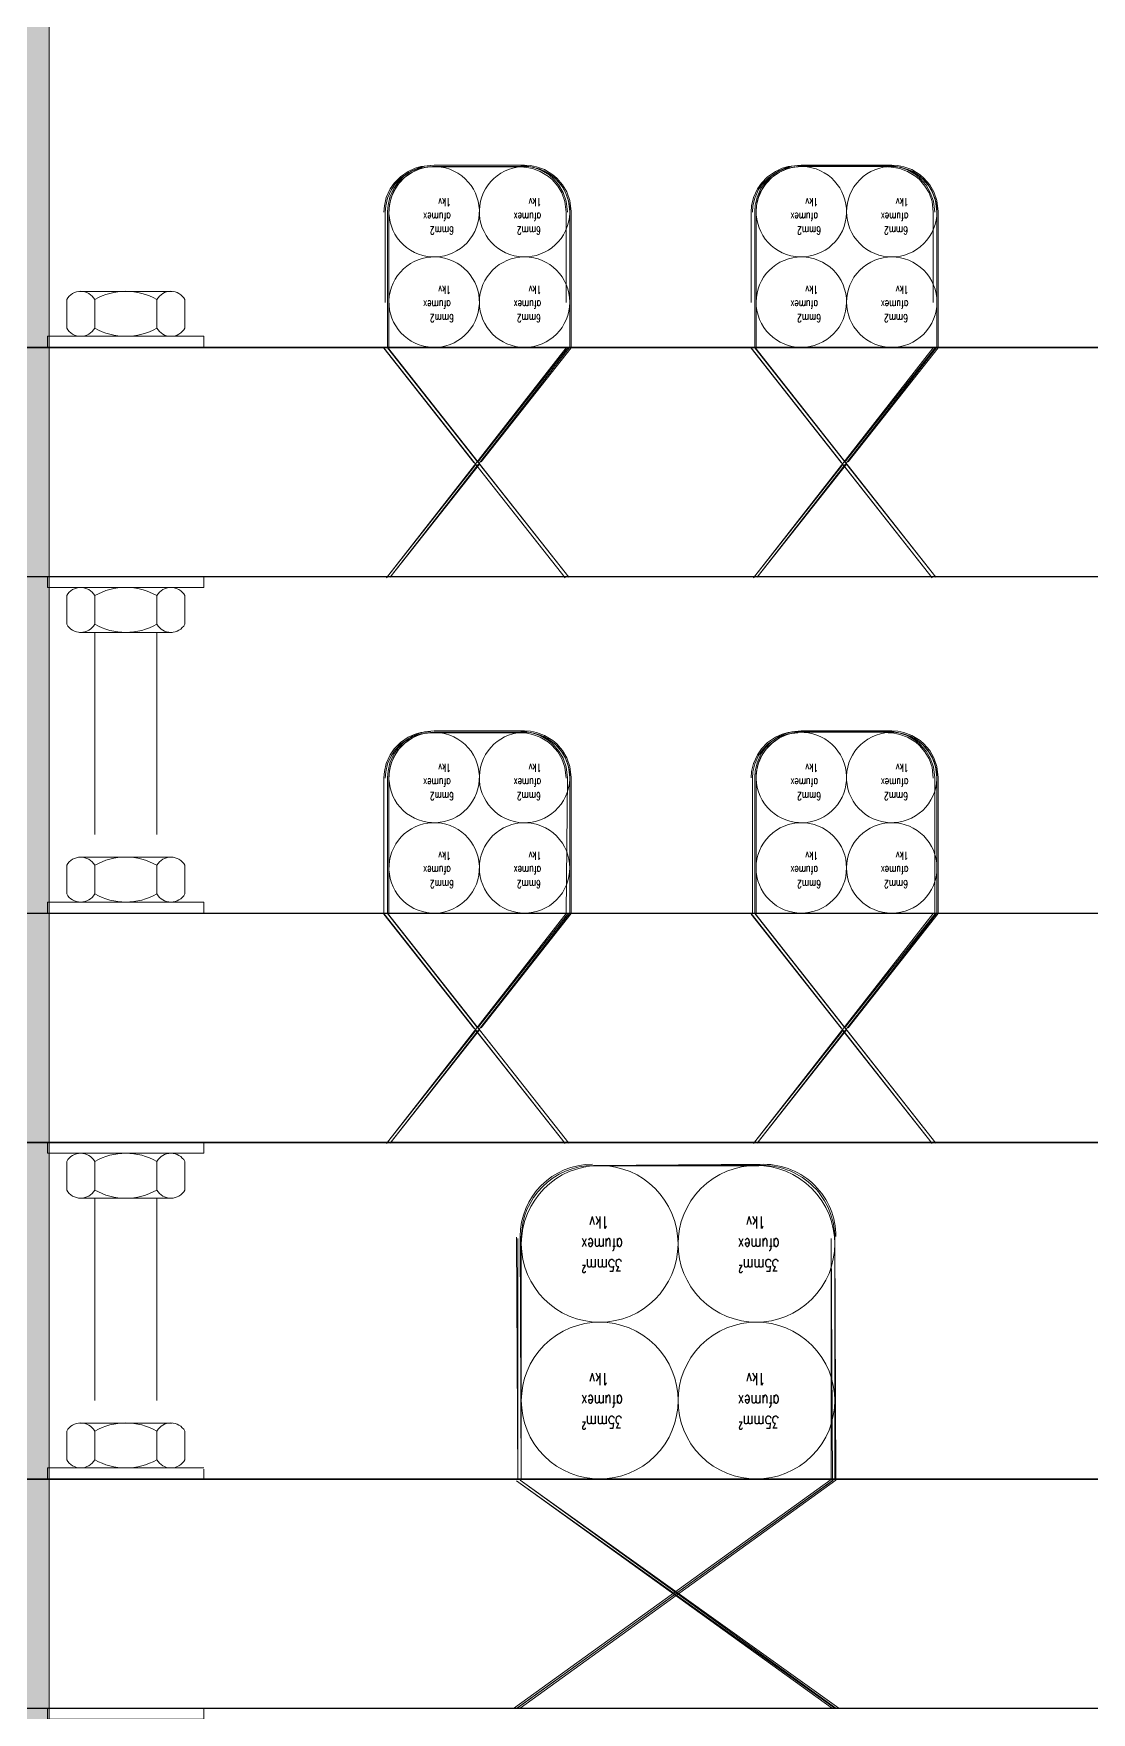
# Model space of a CAD drawing. Extents: x -14.2 to 52.3, y 3.7 to 90.9.
# Drawn here: x 11.8009 to 11.8886, y 17.7566 to 17.8958 of the extents above; entities that cross this region are included whole.
import ezdxf

# ---------------------------------------------------------------- set-up
doc = ezdxf.new("R2010")
doc.units = 0
for name, color, linetype, lineweight in [('limpo_PINI-PSG-PE-0102-LAZ-R00$0$0-1', 7, 'Continuous', 5), ('limpo_PINI-PSG-PE-0102-LAZ-R00$0$PNIN-HID-PL-0009-LAZ-R00_dwg', 8, 'Continuous', 5), ('limpo_PINI-PSG-PE-0102-LAZ-R00$0$S-BEAM', 12, 'Continuous', 5)]:
    doc.layers.add(name, color=color, linetype=linetype, lineweight=lineweight)
doc.layers.add('limpo_PINI-PSG-PE-0102-LAZ-R00$0$0-8', color=7, linetype='Continuous', lineweight=5, true_color=0x999999)
doc.layers.add('limpo_PINI-PSG-PE-0102-LAZ-R00$0$XR_ARQT', color=7, linetype='Continuous')
doc.layers.add('XR_ARQT', color=7, linetype='Continuous')
doc.styles.add('limpo_PINI-PSG-PE-0102-LAZ-R00$0$RomanS_2', font='romans__.ttf', dxfattribs={"width": 0.7, "height": 0.001})
doc.styles.add('limpo_PINI-PSG-PE-0102-LAZ-R00$0$RomanS_5', font='romans__.ttf', dxfattribs={"width": 0.7, "height": 0.0006637168141592924})

# ---------------------------------------------------------------- blocks, each defined once
blk = doc.blocks.new('limpo_PINI-PSG-PE-0102-LAZ-R00$0$LAZ GERAL - PNE_dwg-25011385-009 - PRE - PAV_ LAZER - GERAL')
at = {"layer": 'limpo_PINI-PSG-PE-0102-LAZ-R00$0$0-8'}
for p, q in [((-9.8235144578276, -6.959066133558757), (-9.8235144578276, -6.95668976834417)), ((-9.822468475615793, -6.956018091046811), (-9.814763552111202, -6.956018091046811)), ((-9.821192077326586, -6.959066135829687), (-9.821192077326586, -6.95668976834417)), ((-9.81603995153587, -6.956689770615107), (-9.81603995153587, -6.959066133558757)), ((-9.813717569899367, -6.959066133558757), (-9.813717569899367, -6.95668976834417)), ((-8.779995802690692, -6.960657951366944), (-9.829298122104703, -6.960657951366944)), ((-9.812130335977486, -6.960658716672665), (-9.812130335977486, -6.960161074900633)), ((-9.8235144578276, -6.981251212000853), (-9.8235144578276, -6.98362757948637)), ((-9.821192077326586, -6.98125121427179), (-9.821192077326586, -6.98362757948637)), ((-9.81603995153587, -6.98362757948637), (-9.81603995153587, -6.981251212000853)), ((-9.813717569899367, -6.98125121427179), (-9.813717569899367, -6.98362757948637)), ((-9.82246847788673, -6.984299256783725), (-9.814763553246664, -6.984299256783725)), ((-9.821192179518746, -7.001074659067399), (-9.821192179518746, -6.984299259054666)), ((-9.81604005259257, -7.001074656796462), (-9.81604005259257, -6.984299259054666)), ((-9.823514412408883, -7.005996419876819), (-9.823514412408883, -7.003620056933165)), ((-9.822468430197048, -7.002948375093943), (-9.814763506692458, -7.002948375093943)), ((-9.82119203077238, -7.005996422147756), (-9.82119203077238, -7.003620054662228)), ((-9.816039906117112, -7.003620054662228), (-9.816039906117112, -7.005996422147756)), ((-9.813717523345161, -7.005996419876819), (-9.813717523345161, -7.003620054662228)), ((-8.779996034012882, -7.007588237684995), (-9.829298076685973, -7.007588237685006)), ((-9.81213028942328, -7.007588998448849), (-9.81213028942328, -7.007091361218691)), ((-9.823514412408883, -7.028181502860789), (-9.823514412408883, -7.03055786580444)), ((-9.82119203077238, -7.028181500589849), (-9.82119203077238, -7.03055786580444)), ((-9.816039906117112, -7.030557868075377), (-9.816039906117112, -7.028181500589849)), ((-9.813717523345161, -7.028181498318911), (-9.813717523345161, -7.03055786580444)), ((-9.822468431332496, -7.031229543101794), (-9.814763506692458, -7.031229543101794)), ((-9.82119213296454, -7.048004943114528), (-9.82119213296454, -7.031229543101794)), ((-9.816040007173825, -7.048004945385465), (-9.816040007173825, -7.031229545372724)), ((-9.82246838477829, -7.049878763604163), (-9.8147634612737, -7.049878763604163)), ((-9.823514366990139, -7.052926806116105), (-9.823514366990139, -7.050550443172455)), ((-9.821191985353636, -7.052926808387042), (-9.821191985353636, -7.050550440901517)), ((-9.81603985956292, -7.050550440901517), (-9.81603985956292, -7.052926808387042)), ((-9.813717479061893, -7.052926806116105), (-9.813717479061893, -7.050550440901517)), ((-8.77999626533554, -7.054518623924295), (-9.8292980312672, -7.054518623924295))]:
    blk.add_line(p, q, dxfattribs=at)
at = {"layer": 'limpo_PINI-PSG-PE-0102-LAZ-R00$0$0-8', "flags": 128}
for points in [[(-9.796788494446687, -6.960658714401728), (-9.796788494446687, -6.956908716189862), (-9.796788494446687, -6.949408712953336), (-9.79675231387894, -6.94888906807304), (-9.796598948421888, -6.948231577318907), (-9.796286284684925, -6.947534052217012), (-9.795961952873853, -6.947060123568779), (-9.795466408312109, -6.946550788742304), (-9.794836753567864, -6.946118007200962), (-9.794274610373193, -6.945868301784998), (-9.793813014048126, -6.945739571452147), (-9.793038492828416, -6.945658714741469), (-9.78553849413376, -6.945658714741469), (-9.785058376046806, -6.945689576774836), (-9.784569653379705, -6.945786028009653), (-9.783932696437645, -6.94601992089153), (-9.783250430896686, -6.946437639307977), (-9.782946804353386, -6.946698429167277), (-9.782479445525794, -6.947239672929054), (-9.782143882795978, -6.947815250986821), (-9.781897245415834, -6.948512158393861), (-9.781788492515474, -6.949408712953336), (-9.781788492515474, -6.956908713918924), (-9.781788492515474, -6.960658716672665), (-9.79669938288012, -6.979729064267879), (-9.789288494616557, -6.970341939663893), (-9.781877605217488, -6.979729064267879), (-9.796903266465478, -6.960658716672665), (-9.812130335977486, -6.960658716672665), (-9.812130335977486, -6.959737815397979), (-9.82510169288497, -6.959737815397979), (-9.82510169288497, -6.960658714401728)], [(-9.789143842744636, -6.970158713656669), (-9.78167496042829, -6.960698131054645), (-9.78167496042829, -6.956908713918924), (-9.78167496042829, -6.949401852452755), (-9.781786043309978, -6.948486067599063), (-9.782040417772322, -6.947767302423721), (-9.78238665163498, -6.947173422884948), (-9.782866405236533, -6.946617822259665), (-9.78318337466996, -6.94634557325244), (-9.783883003794955, -6.945917222309113), (-9.78453890489321, -6.945676371276384), (-9.78504368194919, -6.945576752084499), (-9.785534849279927, -6.945545179247862), (-9.793044405212811, -6.945545179247862), (-9.79383430748861, -6.945627641510963), (-9.794313110703044, -6.945761172604566), (-9.794892424452115, -6.946018503826863), (-9.7955399616895, -6.946463580220943), (-9.796050135627198, -6.946987946379185), (-9.796385724472813, -6.947478330236674), (-9.796707029124903, -6.948195126509667), (-9.796864943268687, -6.948872122341395), (-9.796902027669361, -6.949404766064887), (-9.796902027669361, -6.956908713918924), (-9.796902027669361, -6.960698128783708), (-9.789433145352987, -6.970158715927607)], [(-9.766333117762017, -6.960658678066736), (-9.766333117762017, -6.956908675313002), (-9.766333117762017, -6.949408678889281), (-9.766296938329745, -6.948889029467111), (-9.766143572872693, -6.948231538712985), (-9.76583090913573, -6.947534018152957), (-9.765506578460148, -6.947060087233787), (-9.765011032762914, -6.946550752407319), (-9.764381378018669, -6.946117968595029), (-9.76381923595946, -6.945868265450006), (-9.763357638498931, -6.945739532846218), (-9.76258311727922, -6.94565867613554), (-9.755083117449075, -6.94565867613554), (-9.754603002768548, -6.945689540439851), (-9.754114276695063, -6.945785991674668), (-9.75347731975296, -6.946019886827475), (-9.752795056482938, -6.946437602972985), (-9.752491427668744, -6.946698392832285), (-9.752024068841152, -6.947239641135937), (-9.75168850838223, -6.947815216922766), (-9.751441868731192, -6.948512122058869), (-9.75133311923723, -6.949408678889281), (-9.75133311923723, -6.956908677583939), (-9.75133311923723, -6.960658675795798), (-9.766244006195478, -6.979729027932883), (-9.758833117931871, -6.970341903328901), (-9.751422228532846, -6.979729030203824), (-9.766447892051744, -6.960658675795798), (-9.78167496042829, -6.960658675795798), (-9.78167496042829, -6.960161038565641)], [(-9.75868846605995, -6.970158677321677), (-9.751219582608158, -6.960698092448713), (-9.751219582608158, -6.956908675313002), (-9.751219582608158, -6.949401816117764), (-9.751330666625293, -6.948486035805946), (-9.751585043358617, -6.947767263817788), (-9.751931276085784, -6.947173384279019), (-9.752411029687337, -6.946617781382805), (-9.752727996849828, -6.946345536917448), (-9.75342762711027, -6.945917185974121), (-9.754083528208525, -6.945676339483267), (-9.754588306399995, -6.945576715749503), (-9.755079471459794, -6.945545145183807), (-9.762589028528126, -6.945545145183807), (-9.763378930803924, -6.945627605175979), (-9.763857734018373, -6.945761136269574), (-9.76443704776743, -6.946018467491871), (-9.765084585004857, -6.946463543885947), (-9.765594758942512, -6.94698791231513), (-9.76593035005908, -6.947478296172619), (-9.766251653575708, -6.948195087903745), (-9.766409567719506, -6.948872086006403), (-9.766446652120166, -6.949404732000833), (-9.766446652120166, -6.956908677583939), (-9.766446652120166, -6.960698092448713), (-9.758977768668345, -6.970158677321677)], [(-9.735992514231611, -6.960658644002681), (-9.751219582608158, -6.960658644002681), (-9.751219582608158, -6.960161002230645)], [(-9.829298122104703, -6.960658639460835), (-9.829298122104703, -6.979658637970719), (-8.779995896346222, -6.979658637970726)], [(-9.812130334841996, -6.979658637970687), (-9.812130334841996, -6.980579534703498), (-9.825101694020418, -6.980579534703498), (-9.825101694020418, -6.979658635699749)], [(-9.796788447892482, -7.007589000719786), (-9.796788447892482, -7.003839000236994), (-9.796788447892482, -6.996339001542335), (-9.796752269595672, -6.995819352120161), (-9.796598903003144, -6.995161863636977), (-9.796286239266209, -6.994464343076945), (-9.795961907455137, -6.993990409886838), (-9.795466361757903, -6.993481079602248), (-9.794836707013658, -6.993048293519021), (-9.79427456495445, -6.992798588103057), (-9.79381296862941, -6.992669855499273), (-9.793038447409657, -6.992589001059539), (-9.785538447579555, -6.992589001059539), (-9.785058331763537, -6.992619863092905), (-9.7845696068255, -6.992716314327723), (-9.78393264988344, -6.992950209480529), (-9.783250387748865, -6.993367923355109), (-9.782946757799195, -6.99362871548534), (-9.782479401242526, -6.994169959247113), (-9.78214383737722, -6.994745537304883), (-9.781897198861628, -6.99544244471193), (-9.781788445961269, -6.996338999271398), (-9.781788445961269, -7.003839002507931), (-9.781788445961269, -7.007588998448849), (-9.796699337461405, -7.026659350585938), (-9.78928844692686, -7.017272225981952), (-9.781877559798744, -7.026659350585938), (-9.796903222182209, -7.007588998448849), (-9.81213028942328, -7.007588998448849), (-9.81213028942328, -7.006668099445111), (-9.825101646330765, -7.006668099445111), (-9.825101646330765, -7.007589000719786)], [(-9.78914379619043, -7.017088999974728), (-9.781674915009546, -7.007628412830829), (-9.781674915009546, -7.003839000236994), (-9.781674915009546, -6.996332138770825), (-9.781785996755772, -6.995416358458996), (-9.782040373489053, -6.994697586470849), (-9.782386605080774, -6.99410370920301), (-9.782866359817774, -6.99354810403586), (-9.783183328115754, -6.99327585957051), (-9.783882958376196, -6.992847506356245), (-9.784538860609942, -6.992606657594443), (-9.785043636530446, -6.992507036131627), (-9.78553480272572, -6.992475465565921), (-9.793044358658605, -6.992475465565921), (-9.793834260934403, -6.992557927829033), (-9.794313064148838, -6.992691458922625), (-9.79489237789791, -6.992948790144926), (-9.795539915135294, -6.993393864268064), (-9.796050091343929, -6.993918232697254), (-9.796385680189545, -6.994408614283806), (-9.796706983706144, -6.995125412827736), (-9.796864898985433, -6.995802406388528), (-9.79690198452154, -6.996335052382946), (-9.79690198452154, -7.003839000236994), (-9.79690198452154, -7.007628412830829), (-9.789433098798781, -7.017088999974728)], [(-9.766333072343258, -7.007588966655732), (-9.766333072343258, -7.003838963902002), (-9.766333072343258, -6.996338962936402), (-9.76629689177554, -6.99581931578517), (-9.766143528589396, -6.995161825031047), (-9.765830863717014, -6.994464302200079), (-9.765506533041389, -6.993990371280915), (-9.765010987344198, -6.993481038725381), (-9.764381332599925, -6.993048254913099), (-9.763819188269764, -6.992798551768065), (-9.763357591944725, -6.992669821435214), (-9.762583071860462, -6.992588964724547), (-9.75508307203036, -6.992588964724547), (-9.754602955078894, -6.992619824486976), (-9.754114231276304, -6.992716280263668), (-9.753477276605182, -6.992950170874597), (-9.752795009928732, -6.993367891561991), (-9.752491383385447, -6.993628681421285), (-9.752024023422408, -6.994169925183058), (-9.751688462963514, -6.994745500969888), (-9.751441824447923, -6.995442408376938), (-9.751333072683025, -6.996338962936402), (-9.751333072683025, -7.003838963902002), (-9.751333072683025, -7.007588964384794), (-9.766243960776734, -7.026659314250953), (-9.758833072513156, -7.01727218964696), (-9.751422183114101, -7.026659314250953), (-9.766447844362048, -7.007588966655732), (-9.781674913874085, -7.007588966655732), (-9.781674913874085, -7.007091322612769)], [(-9.758688420641235, -7.017088965910673), (-9.751219538324861, -7.007628378766782), (-9.751219538324861, -7.003838966172939), (-9.751219538324861, -6.99633210470677), (-9.751330622342039, -6.995416319853074), (-9.751584997939872, -6.994697552406794), (-9.751931229531579, -6.994103670597077), (-9.752410984268593, -6.993548069971805), (-9.752727951431083, -6.993275825506455), (-9.753427581691554, -6.992847472292191), (-9.754083483925271, -6.992606623530389), (-9.754588259845761, -6.992507002067573), (-9.755079426041036, -6.992475429230929), (-9.762588983109382, -6.992475429230929), (-9.763378885385208, -6.992557891494041), (-9.763857688599614, -6.992691422587633), (-9.764437003484161, -6.992948753809934), (-9.765084539586098, -6.993393830204017), (-9.765594712388307, -6.993918196362262), (-9.765930303504874, -6.994408582490689), (-9.766251607021502, -6.995125374221807), (-9.766409522300748, -6.995802370053536), (-9.76644660556596, -6.996335016047961), (-9.76644660556596, -7.003838963902002), (-9.76644660556596, -7.007628381037712), (-9.758977723249586, -7.017088963639736)], [(-9.735992468812853, -7.007588941675426), (-9.751219538324861, -7.007588941675426), (-9.751219538324861, -7.007091302174331)], [(-9.829298076685973, -7.007588925778908), (-9.829298076685973, -7.026588926559718), (-8.779996127668412, -7.026588926559729)], [(-9.81213028942328, -7.026588919746882), (-9.81213028942328, -7.027509821021557), (-9.825101647466212, -7.027509821021557), (-9.825101647466212, -7.026588922017819)], [(-9.765709417414456, -7.02841935852766), (-9.779809416368394, -7.028519359236956), (-9.765809416988304, -7.028519359236956)], [(-9.785909417623074, -7.07351930371523), (-9.759709416869072, -7.054619360417128), (-9.75980941644292, -7.034519360917812), (-9.75980941644292, -7.054519359707832), (-9.786148040866664, -7.073519305986167)], [(-9.785909417623074, -7.034419362479454), (-9.785809418049269, -7.054519359707832), (-9.785809418049269, -7.034519360917812)], [(-9.812130244004535, -7.053598485684404), (-9.825101602047496, -7.053598485684404), (-9.825101602047496, -7.054519384688142)], [(-9.785909416487627, -7.054519359707832), (-9.812130244004535, -7.054519359707832), (-9.812130244004535, -7.053717862027888), (-9.812130244004535, -7.054519384688142)], [(-9.733488590487653, -7.054519359707832), (-9.759709416869072, -7.054519359707832), (-9.759709416869072, -7.053717864298825)], [(-9.8292980312672, -7.054519312018186), (-9.829298031267214, -7.073519312799014), (-8.77999635899107, -7.073519312799014)], [(-9.759709418004562, -7.07351930371523), (-9.785909416487627, -7.054619360417128), (-9.759470791354588, -7.07351930371523)], [(-9.812130244004535, -7.073519305986167), (-9.812130244004535, -7.074440207260857), (-9.825101602047496, -7.074440207260857), (-9.825101602047496, -7.073519305986167)]]:
    blk.add_lwpolyline(points, dxfattribs=at)
at = {"layer": 'limpo_PINI-PSG-PE-0102-LAZ-R00$0$0-8'}
blk.add_circle((-9.779309417363791, -7.035019359922416), 0.00650000068543477, dxfattribs=at)
for centre, radius, start, end in [((-9.818615969580222, -7.02601069604755), 0.005226169717274493, 240.4675816840882, 299.5324168751238), ((-9.814878714731151, -7.029899859547616), 0.001334668744473434, 209.5387850870048, 330.4612997309792), ((-9.818615923026016, -7.048379638630152), 0.005226169717274493, 240.4675816840721, 299.532418315927)]:
    blk.add_arc(centre, radius, start, end, dxfattribs=at)
for centre, major_axis, ratio in [((-9.793038492828416, -6.949408715224273), (0.00197149318153724, 0.003189940989950445), 0.999999322938336), ((-9.78553849299827, -6.949408715224273), (0.0008615683291377841, 0.003649687886987745), 0.9999993229437664), ((-9.762583118414668, -6.949408678889281), (0.0008615697453219501, 0.003649687552673659), 0.9999993229368767), ((-9.755083117449075, -6.949408676618344), (-0.002651645796899473, 0.002651654138967586), 0.9999993944181639), ((-9.762583118414668, -6.956908677583939), (0.003464550999875323, 0.001435058715749744), 0.9999991435821258), ((-9.793038491692954, -6.956908716189862), (0.0008615834105953752, 0.003649681993377383), 0.9999993229397197), ((-9.78553849299827, -6.956908713918924), (0, 0.003750000482792614), 0.9999996972112524), ((-9.755083118584565, -6.956908677583939), (0.002651640398991182, 0.002651661945571448), 0.9999996971991713), ((-9.793038447409657, -6.996339001542335), (0.001971489462142681, 0.003189943288652711), 0.9999993229396402), ((-9.785538446444065, -6.996338999271398), (-0.003649684919773854, 0.0008615710142225054), 0.9999993229357624), ((-9.762583072995952, -6.99633896520734), (0.003042159463790915, 0.002192666673452157), 0.999999042484537), ((-9.75508307203036, -6.99633896520734), (0.003189943474724537, 0.001971487001288588), 0.9999993229378232), ((-9.793038447409657, -7.003839002507931), (0.0006006780411267133, 0.003701581720685705), 0.9999990424892091), ((-9.785538447579555, -7.003839000236994), (-0.002651643361258357, 0.002651660589060002), 0.9999990916279338), ((-9.762583071860462, -7.003838963902002), (-0.002651648339467593, 0.002651654005112157), 0.9999996972045302), ((-9.75508307203036, -7.003838963902002), (0, 0.003750000482796167), 0.9999996972065154), ((-9.766309418263845, -7.035019359922416), (0.004596207339642507, 0.004596182588032679), 0.9999998253118367), ((-9.779309417363791, -7.048019359022383), (-0.004596206822802773, 0.004596183907785165), 0.9999996506252495), ((-9.766309418263845, -7.048019359022383), (0.00459621242399551, 0.004596177503646672), 0.9999998253114499)]:
    blk.add_ellipse(centre, major_axis=major_axis, ratio=ratio, dxfattribs=at)
for centre, major_axis, ratio, start_param, end_param in [((-9.8223532675771, -6.95734777687192), (-3.463093075286113e-05, 0.001334219382507378), 0.9999980976772688, 5.201987963738828, 7.312482875172337), ((-9.81861601386349, -6.961236938101059), (-0.005053570008993347, 0.001332025794543378), 0.9999993482003305, 4.454670507220383, 5.485546484418573), ((-9.814878760149867, -6.957347774600983), (0.00129056961268975, 0.0003402430067389981), 0.9999991492599702, 0.2577756672449546, 2.368273593869754), ((-9.8223532675771, -6.958408127301936), (-0.000340234912111108, 0.001290572768369138), 0.9999991492339813, 1.828578041872915, 3.939073858312895), ((-9.81861601386349, -6.954518963801867), (0.0005053365904249751, 0.005201684106893521), 0.9999993129413549, 2.722999232175575, 3.753875656711369), ((-9.814878761285357, -6.958408129572874), (-0.001333790799166104, 4.834408266813707e-05), 0.9999969325680088, 0.5517776510121382, 2.662275068410211), ((-9.818616014998966, -6.985798381757743), (0.004159937226234545, 0.003163509363301962), 0.9999991041850048, 0.4051897451851598, 1.436066003537221), ((-9.822353268712575, -6.981909220528603), (0.00129057014269284, 0.0003402451610921758), 0.9999982984946754, 0.2577739979417042, 2.368267909469662), ((-9.814878760149867, -6.981909220528603), (-0.0008082240430593851, 0.001062126704768765), 0.9999987968544446, 4.577465541235565, 6.68796099785599), ((-9.8223532675771, -6.98296957095862), (-0.0001291282048289544, 0.00132840954825895), 0.9999973096873458, 1.989444121635222, 4.099940087475453), ((-9.818616012728029, -6.979080409729487), (0.003789916488361452, 0.003598527043251864), 0.9999995141808703, 3.437450739352873, 4.468326778196947), ((-9.814878760149867, -6.98296957095862), (0.0006719827351403206, 0.001153161479501854), 0.9999982985179435, 2.613969430734719, 4.724464270911673), ((-9.818615969580222, -7.008167224419118), (0.002457468631531557, 0.00461234254004395), 0.9999995141780624, 6.257291294578549, 7.288167587428976), ((-9.822353222158341, -7.004278063189989), (4.833814363096525e-05, 0.001333795100339539), 0.9999969325892055, 5.264162289828012, 7.374660515238323), ((-9.814878715866612, -7.004278063189989), (0.0003089825219542669, 0.001298412999900137), 0.9999969325756707, 5.461560568283644, 7.572057038208092), ((-9.822353222158341, -7.005338413619995), (-0.0005425797408091833, 0.001219406311185851), 0.999997309715679, 1.667694292241023, 3.778191438205998), ((-9.818615968444732, -7.001449252390866), (0.003789902611264803, 0.003598540032717662), 0.999999514172254, 3.437447486679544, 4.468323525524871), ((-9.814878715866612, -7.005338413619995), (-0.0003402456629001517, 0.001290573364154491), 0.9999965970109286, 1.82857163741003, 3.939069778160199), ((-9.822353222158341, -7.028839506846673), (0.001290571207250071, 0.0003402411230453095), 0.9999982985212938, 0.2577771268303455, 2.368274418494719), ((-9.818615969580222, -7.032728670346742), (0.0001353184439426066, 0.005224418680625733), 0.9999995141787221, 5.793642339547093, 6.824518627081632), ((-9.814878715866612, -7.028839506846673), (0.0008480204799436718, 0.001030633684926015), 0.9999973096853759, 5.916435037866739, 8.026931502669663), ((-9.77990941707769, -7.034419362479454), (0, 0.00600000168085657), 0.9999998107546929, 1.554312234475219e-15, 1.570796326794898), ((-9.779809416368394, -7.034519360917812), (0, 0.00600000168085657), 0.9999998107546929, 1.554312234475219e-15, 1.570796326794898), ((-9.765809416988304, -7.034519360917812), (0, 0.00600000168085657), 0.9999998107546929, 4.712388980384685, 6.283185307179588), ((-9.765709417414456, -7.034419360208517), (0, 0.00600000168085657), 0.9999996215087936, 4.712388980384685, 6.283185307179588), ((-9.822353222158341, -7.029899859547616), (-0.0008082290279225194, 0.001062122911530618), 0.9999987968695022, 1.435868194350536, 3.546365131301779), ((-9.822353176739625, -7.051208449429282), (4.834215638019874e-05, 0.001333794954912988), 0.9999969325737023, 5.264165298339257, 7.374663523751805), ((-9.818615923026016, -7.055097610658407), (-0.000703263801852456, 0.005178637073872509), 0.9999996927367628, 5.632771782316827, 6.663648285783215), ((-9.814878669312407, -7.051208447158338), (-0.0003402431420845564, 0.001290570674975607), 0.9999982985053228, 4.970164542758077, 7.080662055066841), ((-9.822353176739625, -7.052268799859284), (-0.0005425774516116613, 0.001219407329776021), 0.9999973096937934, 1.66769616955251, 3.778193315531241), ((-9.814878669312407, -7.052268799859284), (0.0006719778667534916, 0.001153163983326111), 0.9999991492454787, 2.613965704708907, 4.724461665409552)]:
    blk.add_ellipse(centre, major_axis=major_axis, ratio=ratio, start_param=start_param, end_param=end_param, dxfattribs=at)
at = {"layer": 'limpo_PINI-PSG-PE-0102-LAZ-R00$0$0-1', "attachment_point": 1, "rotation": 180, "line_spacing_factor": 0.9830834373146234}
for s, insert, char_height, width, style in [('1kv', (-9.791645752167511, -6.948945805924879), 0.0006637168141592924, 0.00141590101434416, 'limpo_PINI-PSG-PE-0102-LAZ-R00$0$RomanS_5'), ('1kv', (-9.784145751201919, -6.948945805924879), 0.0006637168141592924, 0.00141590101434416, 'limpo_PINI-PSG-PE-0102-LAZ-R00$0$RomanS_5'), ('1kv', (-9.761190377753763, -6.94894576731895), 0.0006637168141592924, 0.00141590101434416, 'limpo_PINI-PSG-PE-0102-LAZ-R00$0$RomanS_5'), ('1kv', (-9.753690379059123, -6.94894576731895), 0.0006637168141592924, 0.00141590101434416, 'limpo_PINI-PSG-PE-0102-LAZ-R00$0$RomanS_5'), ('afumex', (-9.791656612923532, -6.950154602962481), 0.0006637168141592924, 0.003050255328044276, 'limpo_PINI-PSG-PE-0102-LAZ-R00$0$RomanS_5'), ('afumex', (-9.78415661309343, -6.950154605233415), 0.0006637168141592924, 0.003050255328044276, 'limpo_PINI-PSG-PE-0102-LAZ-R00$0$RomanS_5'), ('afumex', (-9.76120123623889, -6.950154568898427), 0.0006637168141592924, 0.003050255328044276, 'limpo_PINI-PSG-PE-0102-LAZ-R00$0$RomanS_5'), ('afumex', (-9.753701236408759, -6.950154568898427), 0.0006637168141592924, 0.003050255328044276, 'limpo_PINI-PSG-PE-0102-LAZ-R00$0$RomanS_5'), ('6mm2', (-9.791399353235775, -6.951298589730008), 0.0006637168141592924, 0.002653803044027912, 'limpo_PINI-PSG-PE-0102-LAZ-R00$0$RomanS_5'), ('6mm2', (-9.784189020499397, -6.951298589730008), 0.0006637168141592924, 0.002653803044027912, 'limpo_PINI-PSG-PE-0102-LAZ-R00$0$RomanS_5'), ('6mm2', (-9.760943976551104, -6.95129855339502), 0.0006637168141592924, 0.002653803044027912, 'limpo_PINI-PSG-PE-0102-LAZ-R00$0$RomanS_5'), ('6mm2', (-9.753733644950202, -6.95129855339502), 0.0006637168141592924, 0.002653803044027912, 'limpo_PINI-PSG-PE-0102-LAZ-R00$0$RomanS_5'), ('afumex', (-9.791656611788085, -6.957433982401835), 0.0006637168141592924, 0.003050255328044276, 'limpo_PINI-PSG-PE-0102-LAZ-R00$0$RomanS_5'), ('1kv', (-9.791645753302959, -6.956225183093295), 0.0006637168141592924, 0.00141590101434416, 'limpo_PINI-PSG-PE-0102-LAZ-R00$0$RomanS_5'), ('afumex', (-9.784156610822492, -6.957433984672772), 0.0006637168141592924, 0.003050255328044276, 'limpo_PINI-PSG-PE-0102-LAZ-R00$0$RomanS_5'), ('1kv', (-9.784145753472856, -6.956225180822358), 0.0006637168141592924, 0.00141590101434416, 'limpo_PINI-PSG-PE-0102-LAZ-R00$0$RomanS_5'), ('afumex', (-9.7612012351034, -6.957433950608717), 0.0006637168141592924, 0.003050255328044276, 'limpo_PINI-PSG-PE-0102-LAZ-R00$0$RomanS_5'), ('1kv', (-9.761190376618316, -6.956225146758303), 0.0006637168141592924, 0.00141590101434416, 'limpo_PINI-PSG-PE-0102-LAZ-R00$0$RomanS_5'), ('afumex', (-9.753701235273269, -6.95743394833778), 0.0006637168141592924, 0.003050255328044276, 'limpo_PINI-PSG-PE-0102-LAZ-R00$0$RomanS_5'), ('1kv', (-9.753690376788171, -6.956225146758303), 0.0006637168141592924, 0.00141590101434416, 'limpo_PINI-PSG-PE-0102-LAZ-R00$0$RomanS_5'), ('6mm2', (-9.791399354371237, -6.958577969169365), 0.0006637168141592924, 0.002653803044027912, 'limpo_PINI-PSG-PE-0102-LAZ-R00$0$RomanS_5'), ('6mm2', (-9.784189021634845, -6.958577969169365), 0.0006637168141592924, 0.002653803044027912, 'limpo_PINI-PSG-PE-0102-LAZ-R00$0$RomanS_5'), ('6mm2', (-9.760943976551104, -6.958577932834373), 0.0006637168141592924, 0.002653803044027912, 'limpo_PINI-PSG-PE-0102-LAZ-R00$0$RomanS_5'), ('6mm2', (-9.753733644950202, -6.958577935105311), 0.0006637168141592924, 0.002653803044027912, 'limpo_PINI-PSG-PE-0102-LAZ-R00$0$RomanS_5'), ('1kv', (-9.791645706748753, -6.995876089972004), 0.0006637168141592924, 0.00141590101434416, 'limpo_PINI-PSG-PE-0102-LAZ-R00$0$RomanS_5'), ('1kv', (-9.784145708054112, -6.99587608770107), 0.0006637168141592924, 0.00141590101434416, 'limpo_PINI-PSG-PE-0102-LAZ-R00$0$RomanS_5'), ('1kv', (-9.761190332335048, -6.995876053637019), 0.0006637168141592924, 0.00141590101434416, 'limpo_PINI-PSG-PE-0102-LAZ-R00$0$RomanS_5'), ('1kv', (-9.75369033023398, -6.995876053637019), 0.0006637168141592924, 0.00141590101434416, 'limpo_PINI-PSG-PE-0102-LAZ-R00$0$RomanS_5'), ('afumex', (-9.791656567504816, -6.997084889280544), 0.0006637168141592924, 0.003050255328044276, 'limpo_PINI-PSG-PE-0102-LAZ-R00$0$RomanS_5'), ('afumex', (-9.784156565403748, -6.997084889280544), 0.0006637168141592924, 0.003050255328044276, 'limpo_PINI-PSG-PE-0102-LAZ-R00$0$RomanS_5'), ('afumex', (-9.761201189684684, -6.997084857487426), 0.0006637168141592924, 0.003050255328044276, 'limpo_PINI-PSG-PE-0102-LAZ-R00$0$RomanS_5'), ('afumex', (-9.753701189854553, -6.997084855216489), 0.0006637168141592924, 0.003050255328044276, 'limpo_PINI-PSG-PE-0102-LAZ-R00$0$RomanS_5'), ('6mm2', (-9.79139930668154, -6.998228878319011), 0.0006637168141592924, 0.002653803044027912, 'limpo_PINI-PSG-PE-0102-LAZ-R00$0$RomanS_5'), ('6mm2', (-9.784188975080639, -6.998228876048074), 0.0006637168141592924, 0.002653803044027912, 'limpo_PINI-PSG-PE-0102-LAZ-R00$0$RomanS_5'), ('6mm2', (-9.760943931132346, -6.998228839713082), 0.0006637168141592924, 0.002653803044027912, 'limpo_PINI-PSG-PE-0102-LAZ-R00$0$RomanS_5'), ('6mm2', (-9.753733599531444, -6.998228839713082), 0.0006637168141592924, 0.002653803044027912, 'limpo_PINI-PSG-PE-0102-LAZ-R00$0$RomanS_5'), ('1kv', (-9.791645706748753, -7.003155469411357), 0.0006637168141592924, 0.00141590101434416, 'limpo_PINI-PSG-PE-0102-LAZ-R00$0$RomanS_5'), ('1kv', (-9.784145708054112, -7.003155469411357), 0.0006637168141592924, 0.00141590101434416, 'limpo_PINI-PSG-PE-0102-LAZ-R00$0$RomanS_5'), ('1kv', (-9.761190331199558, -7.003155435347303), 0.0006637168141592924, 0.00141590101434416, 'limpo_PINI-PSG-PE-0102-LAZ-R00$0$RomanS_5'), ('1kv', (-9.753690331369427, -7.003155435347303), 0.0006637168141592924, 0.00141590101434416, 'limpo_PINI-PSG-PE-0102-LAZ-R00$0$RomanS_5'), ('afumex', (-9.791656567504816, -7.004364270990834), 0.0006637168141592924, 0.003050255328044276, 'limpo_PINI-PSG-PE-0102-LAZ-R00$0$RomanS_5'), ('afumex', (-9.784156566539195, -7.004364270990834), 0.0006637168141592924, 0.003050255328044276, 'limpo_PINI-PSG-PE-0102-LAZ-R00$0$RomanS_5'), ('afumex', (-9.761201190820145, -7.004364234655842), 0.0006637168141592924, 0.003050255328044276, 'limpo_PINI-PSG-PE-0102-LAZ-R00$0$RomanS_5'), ('afumex', (-9.753701189854553, -7.004364232384905), 0.0006637168141592924, 0.003050255328044276, 'limpo_PINI-PSG-PE-0102-LAZ-R00$0$RomanS_5'), ('6mm2', (-9.79139930668154, -7.005508255487428), 0.0006637168141592924, 0.002653803044027912, 'limpo_PINI-PSG-PE-0102-LAZ-R00$0$RomanS_5'), ('6mm2', (-9.784188976216129, -7.005508255487428), 0.0006637168141592924, 0.002653803044027912, 'limpo_PINI-PSG-PE-0102-LAZ-R00$0$RomanS_5'), ('6mm2', (-9.760943931132346, -7.005508219152436), 0.0006637168141592924, 0.002653803044027912, 'limpo_PINI-PSG-PE-0102-LAZ-R00$0$RomanS_5'), ('6mm2', (-9.753733599531444, -7.005508219152436), 0.0006637168141592924, 0.002653803044027912, 'limpo_PINI-PSG-PE-0102-LAZ-R00$0$RomanS_5'), ('1kv', (-9.778555034813095, -7.033748738441162), 0.001, 0.002133290672852436, 'limpo_PINI-PSG-PE-0102-LAZ-R00$0$RomanS_2'), ('1kv', (-9.765555035713106, -7.033748738441162), 0.001, 0.002133290672852436, 'limpo_PINI-PSG-PE-0102-LAZ-R00$0$RomanS_2'), ('afumex', (-9.777378055873328, -7.035569998094729), 0.001, 0.004595717620944962, 'limpo_PINI-PSG-PE-0102-LAZ-R00$0$RomanS_2'), ('afumex', (-9.764378056773353, -7.035569995823796), 0.001, 0.004595717620944962, 'limpo_PINI-PSG-PE-0102-LAZ-R00$0$RomanS_2'), ('35mm²', (-9.777426886695437, -7.037293600645949), 0.001, 0.004425054367116768, 'limpo_PINI-PSG-PE-0102-LAZ-R00$0$RomanS_2'), ('35mm²', (-9.76442688646, -7.037293600645949), 0.001, 0.004425054367116768, 'limpo_PINI-PSG-PE-0102-LAZ-R00$0$RomanS_2'), ('1kv', (-9.778555034813095, -7.046748737541137), 0.001, 0.002133290672852436, 'limpo_PINI-PSG-PE-0102-LAZ-R00$0$RomanS_2'), ('1kv', (-9.765555035713106, -7.046748737541137), 0.001, 0.002133290672852436, 'limpo_PINI-PSG-PE-0102-LAZ-R00$0$RomanS_2'), ('afumex', (-9.777378055873328, -7.048569997194704), 0.001, 0.004595717620944962, 'limpo_PINI-PSG-PE-0102-LAZ-R00$0$RomanS_2'), ('afumex', (-9.764378056773353, -7.048569994923767), 0.001, 0.004595717620944962, 'limpo_PINI-PSG-PE-0102-LAZ-R00$0$RomanS_2'), ('35mm²', (-9.777426887830885, -7.050293602016865), 0.001, 0.004425054367116768, 'limpo_PINI-PSG-PE-0102-LAZ-R00$0$RomanS_2'), ('35mm²', (-9.76442688646, -7.050293599745928), 0.001, 0.004425054367116768, 'limpo_PINI-PSG-PE-0102-LAZ-R00$0$RomanS_2')]:
    blk.add_mtext(s, dxfattribs=dict(at, insert=insert, char_height=char_height, width=width, style=style))
blk = doc.blocks.new('limpo_PINI-PSG-PE-0102-LAZ-R00$0$PINI-EST-PE-1101-TQR-R20_rvt-1-5PPE_008_LAZER__P_A_0_09_')
at = {"layer": 'limpo_PINI-PSG-PE-0102-LAZ-R00$0$S-BEAM'}
blk.add_hatch(color=50, dxfattribs=at).paths.add_polyline_path([(3399.985134577984, -6490.395772534968), (3399.985134577984, -4455.000063640076), (3339.985134577972, -4455.000063640076), (3339.985134577972, -6490.395772534968), (3354.985134577977, -6490.395772534968)])
at = {"layer": 'limpo_PINI-PSG-PE-0102-LAZ-R00$0$S-BEAM', "color": 55, "lineweight": 18}
blk.add_line((3399.985134577974, -6490.395772534965), (3399.985134577974, -4455.000063640075), dxfattribs=at)
blk = doc.blocks.new('limpo_PINI-PSG-PE-0102-LAZ-R00$0$PNIN-HID-PL-0009-LAZ-R00_dwg-3604853-5PPE_008_LAZER__P_A_0_09_')
at = {"color": 9, "lineweight": 5}
for p, q in [((22479.54558147485, 12095.41348754224), (21430.24326206084, 12095.41348754224)), ((21462.63935649618, 12095.37331012547), (21470.10823881255, 12085.91272298158)), ((21470.3975414209, 12085.91272525251), (21477.86642373725, 12095.37330785454)), ((21493.09473204537, 12095.37334646047), (21500.56361549719, 12085.91276158751)), ((21500.85291810559, 12085.91276158751), (21508.32180155738, 12095.37334646047)), ((21430.24326206084, 12076.41280093847), (22479.54548781932, 12076.41280093847)), ((22479.54535015265, 12048.48320122419), (21430.24330747957, 12048.48320122419)), ((21470.39758797511, 12038.98243893446), (21477.86646915599, 12048.44302607836)), ((21493.09477859958, 12048.44305787147), (21500.56366091595, 12038.98247526945)), ((21430.24330747957, 12029.48251234947), (22479.54525649713, 12029.48251234947)), ((22479.54511883, 12001.55281498489), (21430.24335289834, 12001.55281498489)), ((21430.24335289832, 11982.55212611017), (22479.54502517447, 11982.55212611017))]:
    blk.add_line(p, q, dxfattribs=at)
at = {"color": 9, "lineweight": 5, "flags": 128}
for points in [[(21466.49697895273, 12110.52625966132), (21465.70707667693, 12110.44379739822), (21465.2282734625, 12110.31026630462), (21464.64895971342, 12110.05293508232), (21464.00142247604, 12109.60785868824), (21463.49124853834, 12109.08349253), (21463.15565969273, 12108.59310867251), (21462.83435504064, 12107.87631239952), (21462.67644089685, 12107.19931656779), (21462.63935649618, 12106.6666728443)], [(21477.86642373725, 12106.66958645643), (21477.75534085556, 12107.58537131012), (21477.50096639322, 12108.30413648547), (21477.15473253056, 12108.89801602424), (21476.674978929, 12109.45361664952), (21476.35800949558, 12109.72586565674), (21475.65838037058, 12110.15421660007), (21475.00247927233, 12110.3950676328), (21474.49770221635, 12110.49468682469), (21474.00653488561, 12110.52625966132)], [(21508.32180155738, 12106.66962279142), (21508.21071754025, 12107.58540310324), (21507.95634080692, 12108.3041750914), (21507.61010807975, 12108.89805463017), (21507.1303544782, 12109.45365752638), (21506.81338731571, 12109.72590199174), (21506.11375705527, 12110.15425293506), (21505.45785595701, 12110.39509942592), (21504.95307776554, 12110.49472315968), (21504.46191270574, 12110.52629372538), (21496.95235563741, 12110.52629372538), (21496.16245336162, 12110.44383373321), (21495.68365014717, 12110.31030263961), (21495.10433639811, 12110.05297141731), (21494.45679916068, 12109.60789502324), (21493.94662522302, 12109.08352659406), (21493.61103410646, 12108.59314273657), (21493.28973058983, 12107.87635100544), (21493.13181644603, 12107.19935290278), (21493.09473204537, 12106.66670690835), (21493.09473204537, 12099.16276132525)], [(21462.75288971885, 12099.16272271932), (21462.75288971885, 12106.66272595585), (21462.7890702866, 12107.18237083614), (21462.94243574365, 12107.83986159028), (21463.25509948061, 12108.53738669217), (21463.57943129169, 12109.01131534041), (21464.07497585343, 12109.52065016688), (21464.70463059767, 12109.95343170822), (21465.26677379234, 12110.20313712419), (21465.72837011741, 12110.33186745704), (21466.50289133712, 12110.41272416771), (21474.00289003178, 12110.41272416771), (21474.48300811873, 12110.38186213435), (21474.97173078583, 12110.28541089953), (21475.60868772789, 12110.05151801766), (21476.29095326885, 12109.63379960121), (21476.59457981215, 12109.37300974191), (21477.06193863974, 12108.83176598013), (21477.39750136956, 12108.25618792236), (21477.6441387497, 12107.55928051532), (21477.75289165006, 12106.66272595585), (21477.75289165006, 12099.16272499026)], [(21493.20826640352, 12106.6627600199), (21493.2444458358, 12107.18240944208), (21493.39781129285, 12107.8399001962), (21493.71047502981, 12108.53742075623), (21494.03480570539, 12109.0113516754), (21494.53035140262, 12109.52068650187), (21495.16000614687, 12109.95347031415), (21495.72214820608, 12110.20317345918), (21496.18374566661, 12110.33190606297), (21496.95826688632, 12110.41276277365)], [(21504.45826671647, 12110.41276277365), (21504.93838139699, 12110.38189846933), (21505.42710747047, 12110.28544723452), (21506.06406441258, 12110.05155208171), (21506.7463276826, 12109.6338359362), (21507.04995649679, 12109.3730460769), (21507.51731532439, 12108.83179777325), (21507.85287578331, 12108.25622198642), (21508.09951543435, 12107.55931685032), (21508.20826492831, 12106.6627600199), (21508.20826492831, 12099.16276132525)], [(21477.75289165006, 12095.41272223652), (21462.84200128542, 12076.3423746413), (21470.25288954898, 12085.72949924529), (21477.66377894805, 12076.3423746413), (21462.63811770006, 12095.41272223652)], [(21508.20826492831, 12095.41276311339), (21493.29737797006, 12076.3424109763), (21500.70826623367, 12085.72953558028), (21508.11915563269, 12076.34240870536), (21493.0934921138, 12095.41276311339)], [(21474.00658143982, 12063.59597334326), (21474.49774763509, 12063.56440277756), (21475.00252355559, 12063.46478131474), (21475.65842578934, 12063.22393255294), (21476.35805604979, 12062.79557933868), (21476.67502434777, 12062.52333487332), (21477.15477908477, 12061.96772970617), (21477.50101067649, 12061.37385243834), (21477.75538740976, 12060.65508045019), (21477.86646915599, 12059.73930013836), (21477.75293820427, 12048.48244046034), (21462.84204670414, 12029.41208832325), (21470.25293723868, 12038.79921292723), (21477.66382436679, 12029.41208832325), (21462.63816198333, 12048.48244046034)], [(21466.49702550693, 12063.59597334326), (21465.70712323114, 12063.51351108015), (21465.2283200167, 12063.37997998656), (21464.64900626763, 12063.12264876426), (21464.00146903025, 12062.67757464112), (21463.49129282161, 12062.15320621193), (21463.15570397599, 12061.66282462538), (21462.83440045939, 12060.94602608145), (21462.67648518011, 12060.26903252066), (21462.639399644, 12059.73638652624), (21462.639399644, 12048.44302607836), (21470.10828536676, 12038.98243893446)], [(21462.75293627306, 12059.73243736685), (21462.78911456986, 12060.25208678902), (21462.94248116239, 12060.90957527221), (21463.25514489933, 12061.60709583224), (21463.5794767104, 12062.08102902235), (21464.07502240764, 12062.59035930694), (21464.70467715188, 12063.02314539017), (21465.26681921109, 12063.27285080613), (21465.72841553613, 12063.40158340991), (21466.50293675588, 12063.48243784965), (21474.00293658598, 12063.48243784965), (21474.483052402, 12063.45157581628), (21474.97177734004, 12063.35512458146), (21475.6087342821, 12063.12122942865), (21476.29099641667, 12062.70351555408), (21476.59462636634, 12062.44272342384), (21477.06198292301, 12061.90147966207), (21477.39754678832, 12061.3259016043), (21477.64418530391, 12060.62899419726), (21477.75293820427, 12059.73243963779)], [(21500.8529635243, 12038.98247299851), (21508.32184584068, 12048.4430601424), (21508.32184584068, 12059.73933420241), (21508.2107618235, 12060.65511905611), (21507.95638622567, 12061.37388650239), (21507.61015463396, 12061.96776831211), (21507.13039989695, 12062.52336893738), (21506.81343273446, 12062.79561340273), (21506.11380247398, 12063.22396661699), (21505.45790024027, 12063.4648153788), (21504.95312431977, 12063.56443684161), (21504.4619581245, 12063.59600967826), (21496.95240105616, 12063.59600967826), (21496.16249878033, 12063.51354741514), (21495.68369556592, 12063.38001632155), (21495.10438068138, 12063.12268509925), (21494.45684457944, 12062.67760870517), (21493.94667177723, 12062.15324254692), (21493.61108066066, 12061.6628564185), (21493.28977714404, 12060.94606468738), (21493.13186186479, 12060.26906885565), (21493.09477859958, 12059.73642286122)], [(21493.20831182228, 12048.48247225345), (21493.20831182228, 12059.73247597278), (21493.24449239, 12060.25212312402), (21493.39785557614, 12060.90961387814), (21493.71052044852, 12061.60713670911), (21494.03485112415, 12062.08106762827), (21494.53039682134, 12062.5904001838), (21495.16005156561, 12063.02318399609), (21495.72219589577, 12063.27288714112), (21496.18379222081, 12063.40161747397), (21496.95831230508, 12063.48247418464)], [(21504.45831213518, 12063.48247418464), (21504.93842908664, 12063.45161442221), (21505.42715288924, 12063.35515864552), (21506.06410756036, 12063.12126803459), (21506.74637423681, 12062.70354734719), (21507.05000078009, 12062.4427574879), (21507.51736074313, 12061.90151372613), (21507.85292120203, 12061.3259379393), (21508.09955971762, 12060.62903053225), (21508.20831148251, 12059.73247597278)], [(21508.20831148251, 12048.48247452439), (21493.29742338881, 12029.41212465823), (21500.70831165238, 12038.79924926223), (21508.11920105144, 12029.41212465823), (21493.09353980349, 12048.48247225345)], [(21493.83196675108, 12027.65208038152), (21479.73196779714, 12027.55207967223), (21493.73196717723, 12027.55207967223)], [(21473.63196654247, 11982.55213519395), (21499.83196729646, 12001.45207849206), (21499.73196772262, 12021.55207799137), (21499.73196772262, 12001.55207920135), (21473.39334329887, 11982.55213292302)], [(21473.63196654247, 12021.65207642973), (21473.73196611627, 12001.55207920135), (21473.73196611627, 12021.55207799137)], [(21499.83196616097, 11982.55213519395), (21473.63196767791, 12001.45207849206), (21500.07059281095, 11982.55213519395)]]:
    blk.add_lwpolyline(points, dxfattribs=at)
blk = doc.blocks.new('limpo_PINI-PSG-PE-0102-LAZ-R00$0$A$C745163c0')
at = {"lineweight": 5}
blk.add_blockref('limpo_PINI-PSG-PE-0102-LAZ-R00$0$PINI-EST-PE-1101-TQR-R20_rvt-1-5PPE_008_LAZER__P_A_0_09_', (-5680.000134577966, 2515.000063640069), dxfattribs=at)
at = {"layer": 'limpo_PINI-PSG-PE-0102-LAZ-R00$0$PNIN-HID-PL-0009-LAZ-R00_dwg', "color": 9}
blk.add_blockref('limpo_PINI-PSG-PE-0102-LAZ-R00$0$PNIN-HID-PL-0009-LAZ-R00_dwg-3604853-5PPE_008_LAZER__P_A_0_09_', (-23714.89205015465, -15834.71684584265), dxfattribs=at)
blk = doc.blocks.new('limpo_PINI-PSG-PE-0102-LAZ-R00')
at = {"layer": 'limpo_PINI-PSG-PE-0102-LAZ-R00$0$XR_ARQT', "xscale": 0.001000000000038553, "yscale": 0.001000000000038553, "zscale": 0.001000000000038553}
blk.add_blockref('limpo_PINI-PSG-PE-0102-LAZ-R00$0$A$C745163c0', (14.12395706891857, 21.59203309899526), dxfattribs=at)
at = {"layer": 'limpo_PINI-PSG-PE-0102-LAZ-R00$0$XR_ARQT'}
blk.add_blockref('limpo_PINI-PSG-PE-0102-LAZ-R00$0$LAZ GERAL - PNE_dwg-25011385-009 - PRE - PAV_ LAZER - GERAL', (21.66890713574764, 24.81343055707635), dxfattribs=at)

msp = doc.modelspace()

# ---------------------------------------------------------------- block references
at = {"layer": 'XR_ARQT'}
msp.add_blockref('limpo_PINI-PSG-PE-0102-LAZ-R00', (-0.04176675143469311, 0.01701602956512716), dxfattribs=at)

doc.saveas('drawing.dxf')
